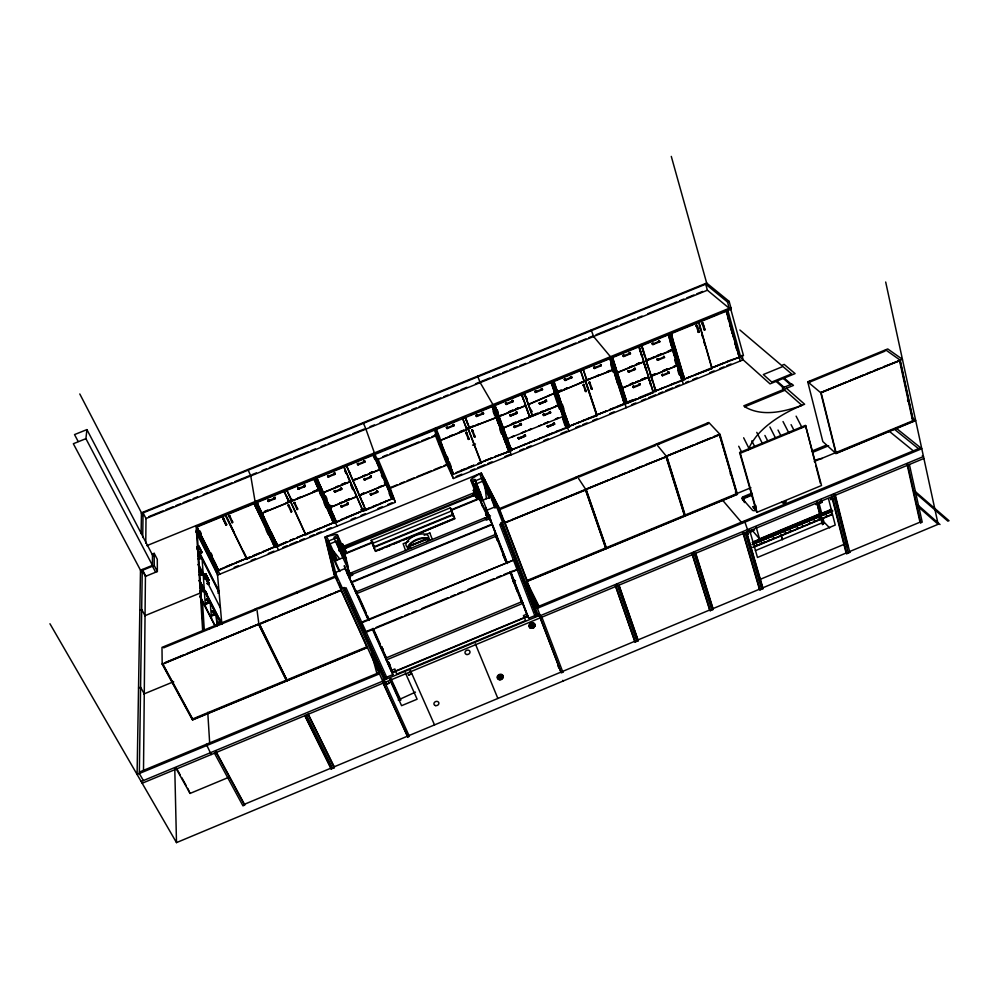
<?xml version="1.0" encoding="UTF-8"?>
<svg xmlns="http://www.w3.org/2000/svg" width="999" height="999" viewBox="0 0 999 999"><rect width="100%" height="100%" fill="white"/><g stroke="black" fill="none" stroke-linecap="round" stroke-linejoin="round"><path stroke-width="1.5" d="M274.113 497.664L274.375 498.876L274.113 497.664L275.025 497.29L275.287 498.626L268.281 501.486L267.744 500.262L268.669 499.887L269.143 501.011L268.669 499.887M275.287 498.626L275.025 497.29M143.494 771.265L145.442 575.511L142.258 569.505L139.336 773.526L143.394 780.569M145.754 543.281L146.004 518.531L143.069 512.874L142.72 537.474M339.26 550.899L338.811 549.812L480.344 492.22L480.594 492.894L339.26 550.899L338.836 549.812M141.109 533.541L141.458 512.787L706.668 283.054L729.158 301.386L731.28 309.166L196.491 527.185M498.613 679.395L497.552 677.359M502.247 675.162L503.034 677.047M534.752 626.148C531.143 631.718 538.861 621.728 531.456 623.488M671.303 334.877L671.977 334.79L671.216 334.802L671.927 334.665L672.502 338.611M152.685 565.759L85.914 438.661L86.913 429.607L74.525 434.59L78.159 441.471M442.245 445.804L440.846 442.058M218.419 591.071L218.806 590.559L218.706 591.233M217.757 569.28L218.356 568.993L217.757 569.28L215.971 565.584L217.907 569.08M215.984 565.746L216.621 565.996L216.109 565.571M349.563 572.927L350.162 574.313L349.675 573.289M206.993 594.83C208.079 595.654 204.982 589.51 205.157 591.121M348.751 571.59L349.75 574.413L349.213 573.438M348.301 569.83L348.863 571.216M348.226 571.003L347.889 569.917M348.626 572.277L347.977 569.992M199.65 531.593L199.026 531.855L199.638 531.568L199.026 531.855L197.352 528.021L215.859 564.335M197.203 528.209L197.864 528.359L197.19 528.071M345.979 552.322L343.743 548.239M344.505 553.221L344.53 552.459M568.993 425.387L567.744 421.64M341.221 545.079L341.246 544.343L341.92 545.804M205.157 564.385L205.282 563.723L204.807 564.198M221.254 622.527L219.355 618.818M559.577 397.914L558.279 394.143M530.844 624.138L531.855 623.875A5.12 4.296 -26.2 0 0 532.067 625.099M819.917 502.06L820.616 502.01L819.38 502.747M820.454 502.035L819.33 502.559M684.253 378.184L683.141 374.45M452.884 472.864L451.486 469.243M264.448 518.419L262.725 514.785M500.724 678.483L501.211 678.059A2.21 1.823 -23.6 0 0 499.95 674.862M532.642 626.798L533.029 626.848A2.36 1.973 -25.9 0 1 529.657 626.198M216.583 587.487L216.883 587.624M216.87 573.051L215.359 569.655M203.122 560.464L203.297 560.701M501.061 677.971L500.299 678.284M529.37 625.374L530.157 627.946M530.469 624.338L529.994 624.924A2.36 1.986 -25.3 0 0 530.432 627.347L531.056 627.647M498.688 675.786L498.226 676.36A2.335 1.936 -22.9 0 0 498.676 678.708L499.3 678.995M761.937 542.969L760.426 543.706M499.188 675.037L497.564 677.022L499.238 675.012M532.642 628.109L530.419 627.971M790.921 530.968L789.497 531.605M501.273 679.345L503.009 677.434L501.173 679.495M531.218 623.676L531.793 623.638M530.956 624.4L531.381 624.013A2.235 1.873 -25.9 0 1 533.241 627.235L532.767 627.584A2.235 1.873 -25.9 0 1 530.919 624.375A5.12 4.296 -25.7 0 1 531.543 625.299M499.013 675.486L500.012 675.074M499.113 675.736L499.587 675.474A2.21 1.823 -23.6 0 1 501.461 678.583M501.436 678.583L500.998 678.933A2.21 1.823 -23.6 0 1 499.125 675.836L499.625 675.561A2.21 1.823 -23.6 0 1 501.498 678.671M531.356 623.501L529.408 625.449L531.256 623.526A2.235 1.873 -25.9 0 1 533.029 626.81A2.36 1.973 -25.9 0 0 533.366 623.588M760.376 543.518L761.738 543.144M774.2 537.962L772.739 538.573M819.817 518.981L818.518 519.542M200.1 552.235C203.359 551.286 198.614 552.172 200.537 553.384L202.01 552.297L198.876 546.066L197.253 546.578L197.69 547.727L199.013 546.965L197.69 547.727M202.01 552.297L200.537 553.384M207.055 580.369C210.327 579.033 205.732 579.47 207.48 581.181L208.978 580.057L205.794 573.776L204.146 574.313L204.583 575.486L205.931 574.687L204.583 575.486M208.978 580.057L207.48 581.181M207.293 583.616L208.541 582.617L207.293 583.616L207.717 584.427L209.241 583.666L206.019 576.997L204.37 577.534L204.807 578.721L206.156 577.922L204.807 578.721M207.717 584.427L209.216 583.304M500.711 678.209L500.811 678.171A2.51 2.073 -23.6 0 0 501.773 677.509M207.917 602.534L206.269 603.284L207.592 602.135L207.38 599.15L206.019 599.65L207.692 599.762L207.38 599.15M206.231 602.759L206.581 603.896L208.229 603.146L207.63 598.526L206.019 599.65M213.911 614.273L212.275 615.022L213.599 613.861L213.361 610.851L212 611.338L213.674 611.45L213.361 610.851M212.238 614.485L212.587 615.621L214.223 614.872L213.599 610.227L212 611.338M531.118 623.476L530.694 623.863A2.235 1.873 -25.9 0 0 532.529 627.085L532.017 627.26M199.987 587.837L201.348 587.337L201.548 590.297L200.175 590.921L200.524 592.057L202.173 591.308L201.923 587.337L199.95 587.325M200.212 591.433L201.86 590.684M199.138 574.3L200.474 573.688L200.3 570.866L198.951 571.353M200.787 574.063L199.163 574.8L199.475 575.399L201.099 574.675L200.849 570.879L198.926 570.866M198.139 558.391L199.45 557.792L199.288 555.094L197.964 555.569M199.75 558.141L198.177 558.866L198.476 559.465L200.062 558.753L199.825 555.119L197.939 555.094M415.459 692.132L398.189 700.012M755.369 550.649L821.99 522.914L824.475 522.564L829.645 527.897M176.461 769.168L190.06 793.431L228.721 777.322M759.203 579.757L845.191 543.881M214.373 752.984L242.944 805.843L244.555 805.169L244.468 804.27L331.019 768.131L305.219 716.008M304.683 715.471L331.181 768.993L334.378 767.657L334.215 766.795L407.53 736.176L382.917 682.28M409.115 735.514L560.938 672.115L540.447 618.506M618.98 585.077L638.274 640.734L635.152 642.045L634.715 641.308L562.512 671.453L562.887 672.215L561.313 672.876L539.697 616.346M619.055 585.851L637.837 639.997L709.665 610.002L710.177 610.714L713.286 609.402L695.716 553.196M746.64 532.042L763.086 588.611L759.977 589.909L759.427 589.223L712.786 608.703L713.286 609.402M746.965 534.378L762.537 587.924L846.103 553.034L846.727 553.683L849.812 552.385L835.339 495.192M909.377 464.435L922.214 522.152L920.678 522.789L919.992 522.177L849.187 551.735L849.812 552.385M383.129 683.066L407.754 737.012L409.353 736.338L384.54 681.605M49.95 623.751L176.498 842.607L938.148 524.288L885.688 282.018M744.904 497.477L750.624 495.104M742.519 500.024A2.285 1.186 -14.8 0 1 743.893 498.551L752.472 494.992M385.739 658.116L522.115 601.573L522.952 603.321L386.276 660.002L385.739 658.116L391.833 672.339M753.059 506.768L755.981 510.052L739.622 452.535L805.481 425.362L821.528 485.514L757.08 512.262L753.059 506.768L755.906 505.581M753.471 508.204L756.318 507.017M783.066 502.335L784.59 502.385M139.361 772.077L379.108 672.577M536.813 607.105L920.641 447.802M391.296 670.441L394.855 668.968L396.703 674.088L525.599 620.554L523.439 615.584L526.972 614.123L527.809 615.884M527.622 616.171L392.332 672.352L386.875 660.164M372.777 628.608L392.557 672.614L527.622 616.52L510.402 571.703M383.504 678.508L392.857 674.612L391.958 671.453M527.772 616.233L528.708 618.194L539.06 613.898M385.414 678.783L387.063 678.096L346.029 587.737L344.33 588.436L385.414 678.783L344.106 587.549L342.395 588.261M536.775 615.908L535.152 616.583L499.75 524.45L501.436 523.751L536.775 615.908L501.036 522.939L502.722 522.24M382.567 680.669L540.059 615.247M141.159 781.493L382.767 681.131M540.234 615.721L923.476 456.518L922.327 455.594M142.183 783.241L923.888 458.466M750.049 531.93L754.357 530.132M816.096 504.483L821.84 502.097M750.187 532.205L753.059 531.018M816.233 504.757L821.977 502.372L821.203 499.4M746.653 534.677L748.588 533.866L748.313 532.942L748.263 533.753M832.716 498.913L830.793 499.712L830.544 498.763L830.993 499.363M751.648 529.682L759.54 538.873L820.004 513.723M752.334 542.207L831.218 509.403M752.472 542.494L831.593 509.765L752.809 543.106M752.622 542.669L831.543 509.852M752.722 543.006L831.618 510.189M753.421 543.493L831.006 511.226M753.558 543.781L831.156 511.513M752.309 544.48L832.816 510.988L752.272 544.567M756.218 545.254L757.392 544.767M772.677 538.386L774.013 537.849M789.447 531.431L790.671 531.131M803.109 525.949L801.785 526.485L803.059 525.761M818.468 519.355L819.63 518.868M756.268 545.442L757.442 544.954M768.743 540.247L769.904 539.76M784.715 533.404L786.513 532.854M814.372 521.266L813.686 521.141L815.534 520.779M832.092 513.886L830.606 514.46M753.034 547.177L832.005 514.323M753.171 547.464L832.155 514.61M399.438 697.339L399.125 697.727M143.656 694.08L173.639 681.718M750.724 448.251L748.401 449.475M787.736 432.979L790.421 432.13M739.622 452.535L740.296 453.246L806.23 426.036M361.825 622.102L514.835 559.565L360.539 623.301L360.389 622.689L364.847 632.754L518.531 569.205L514.56 559.003M366.109 631.543L373.289 628.583M376.161 627.397L401.998 616.708M404.87 615.521L409.178 613.748M412.038 612.562L416.346 610.776M422.09 608.403L447.927 597.714M450.799 596.528L455.107 594.755M457.967 593.568L462.275 591.783M468.019 589.41L493.856 578.733M496.728 577.534L501.036 575.761M503.896 574.575L508.204 572.789M511.076 571.603L518.531 569.205M811.663 451.186L826.023 445.242M812.836 452.285L828.658 445.741M512.862 581.693L515.509 580.594M815.559 460.214L817.232 459.528A9.515 4.77 -13.1 0 1 822.352 458.479M286.463 680.119L286.563 680.769L192.657 719.655L192.62 718.968L286.463 680.119L258.666 624L250.062 627.547M287.025 679.882L366.895 646.815L367.07 647.439L287.125 680.531L259.24 623.763L287.125 680.531M605.981 548.513L605.644 547.964L527.035 580.506L527.322 581.081L605.981 548.513L585.689 489.997L504.92 522.602L509.228 520.829M684.777 515.884L684.365 515.372L606.193 547.739L606.53 548.289L684.777 515.884L666.308 456.793L645.916 464.547M750.911 487.724L684.914 515.147L685.314 515.659L737.062 494.243L719.38 434.303L736.625 493.731M814.272 461.488L912.636 420.866L913.211 421.303L836.188 453.196L835.664 452.734M367.445 647.552L192.495 719.992L162.175 664.098L161.988 647.377L163.686 646.678L163.711 647.777L255.245 610.139L255.107 609.09L258.479 607.692L258.616 608.741L336.139 576.86L335.889 575.861M527.135 581.43L737.412 494.368L720.017 434.39L708.828 422.502L707.192 423.176L707.929 423.963L658.678 444.218L658.004 443.406L654.72 444.755L655.381 445.579L579.52 476.773L578.958 475.911L575.649 477.272L576.211 478.134L499.95 509.502L499.488 508.591M807.741 381.83L820.878 392.869L902.422 359.29L887.724 348.938L883.953 350.499L884.914 351.186L810.226 381.893L809.365 381.168L807.741 381.83L822.839 441.595L835.976 453.558L915.683 420.554L912.025 417.732M744.567 502.497L742.145 498.501A2.298 1.186 -14.9 0 1 743.356 496.69L751.947 493.131M208.903 603.209L210.24 602.659L211.501 618.431M209.003 603.396L210.339 602.847M372.215 543.556L371.216 540.322L450.362 507.829L451.71 510.914L372.215 543.556L374.65 549.113L374.338 548.114M344.068 553.783L372.839 541.97M450.549 510.064L479.333 498.251L490.871 521.903M344.143 554.32L371.616 543.044M452.185 509.952L479.62 498.688M479.258 499.525L479.295 498.026M373.201 543.768L374.063 547.215L373.601 545.866M373.351 545.841L374.126 545.891M452.622 513.286L452.684 514.797M452.472 514.335L452.847 514.098M373.688 546.928L453.071 514.323M450.362 507.829L454.895 518.756L375.487 551.386L373.851 547.477L453.309 514.835L451.486 510.714M452.959 515.409L453.958 516.533L453.047 515.609M375.324 550.836L454.67 518.231M378.946 550.062L383.216 548.314M386.064 547.14L390.334 545.392M393.181 544.218L400.299 541.296M403.146 540.122L407.417 538.361M410.264 537.2L417.382 534.278M420.229 533.104L452.784 519.168M408.741 541.446L403.146 543.743L405.532 550.511M424.188 535.239L429.782 532.942M349.35 576.947L344.268 565.659L345.017 568.543L334.103 573.039L326.473 541.895L337.612 537.25L345.204 554.183M503.796 521.628L497.727 505.769L486.913 510.214L485.614 507.567L499.138 542.494M383.604 682.941L334.166 574.625L335.889 573.913L328.284 543.056L326.623 543.731M488.249 489.123L484.378 479.045L482.754 479.72L496.99 507.679L498.688 506.98L540.946 617.569M786.463 388.286L804.645 404.245L801.935 405.357L782.304 387.999L791.907 384.053L793.468 385.402L743.793 405.831L744.767 406.768L784.864 390.272M408.591 546.266L427.26 538.586M408.616 546.478L428.783 538.174M407.979 546.965L427.447 539.01M351.598 572.664L485.364 517.644L486.151 519.255L352.06 574.413L351.598 572.664L352.697 575.112L349.001 576.635L349.463 578.384M347.477 574.675L350.224 573.551M487.762 516.97L490.497 515.846M351.523 581.967L492.02 524.138M351.748 582.454L492.207 524.625M165.459 662.387L184.103 654.707M186.963 653.521L201.311 647.614M204.171 646.44L208.479 644.667M211.351 643.493L217.083 641.121M221.378 639.36L247.19 628.721M260.677 623.176L269.28 619.63M272.153 618.456L276.448 616.683M279.32 615.496L315.185 600.724M318.057 599.55L322.365 597.777M325.237 596.59L332.405 593.643M335.277 592.457L341.009 590.097L367.07 647.439M512.1 519.642L540.834 507.817M543.706 506.63L548.014 504.857M550.886 503.683L558.066 500.724M560.938 499.537L583.916 490.072M587.35 488.661L608.778 479.845M611.625 478.671L615.921 476.898M618.768 475.724L625.911 472.777M628.771 471.603L633.054 469.842M635.913 468.668L641.633 466.308M667.906 455.494L693.643 444.892M696.503 443.718L710.801 437.837M713.661 436.65L717.944 434.89M835.976 453.558L820.703 392.582L846.465 381.968M849.325 380.794L863.648 374.9M866.508 373.713L870.803 371.953M873.663 370.766L879.395 368.406M883.678 366.645L899.999 360.564L913.211 421.303M162.175 664.098L341.333 590.322M720.017 434.39L504.82 523.014L502.022 517.519M192.657 719.655L162.6 664.223L258.666 624M259.328 624.387L341.009 590.097M606.343 548.638L585.913 489.248L666.308 456.793M685.127 516.021L666.47 456.081L719.817 434.765M820.703 392.582L899.999 360.564M355.906 591.957L496.041 534.215L496.84 535.851L356.381 593.731L349.001 576.635M138.536 688.036L140.572 687.2L144.256 693.83M291.683 511.138L291.121 512L291.321 510.339M297.677 508.691L297.115 509.552L297.302 507.892M469.205 439.26L468.269 439.023L469.205 439.26L466.433 432.242L465.784 432.517L468.556 439.523M475.124 436.838L474.188 436.6L475.124 436.838L472.365 429.832L471.703 430.094L474.475 437.1M585.277 391.233L586.326 391.421L584.989 390.409M591.133 388.836L592.195 389.023L590.859 388.012M511.338 423.913L515.509 422.215M533.616 414.822L537.774 413.124M540.546 411.988L543.319 410.851M511.625 424.013L515.896 422.265M518.743 421.103L521.59 419.942M528.721 417.033L531.568 415.871M534.415 414.71L537.262 413.549M545.804 410.052L548.651 408.891M555.769 405.981L558.616 404.82L560.077 409.041M525.586 405.519L499.075 416.346L494.867 404.957L521.503 394.106L529.707 417.033L503.309 427.822L499.138 416.533L525.649 405.706L525.274 405.045M529.545 416.383L532.342 415.959L524.088 392.832M558.891 405.107L532.554 415.871L528.121 403.871M503.009 427.322L503.384 428.009L558.965 405.294L558.553 404.632M154.196 553.346L157.293 559.29L157.367 571.515L145.429 576.398L142.245 570.392L154.221 565.509L154.196 553.346L152.472 554.045L152.46 566.221L155.619 572.227M520.079 423.826L520.491 424.975L520.079 423.826L520.966 423.464L521.428 424.725L514.585 427.51L513.873 426.361L514.76 425.999L515.397 427.06L514.76 425.999M549.462 412.5L550.149 411.538L550.636 412.787L543.806 415.572L543.069 414.435L543.956 414.073L544.605 415.122L543.956 414.073M514.085 426.96L521.216 424.125M543.269 415.035L550.424 412.187L550.149 411.538M472.577 445.154L475.449 443.981M332.63 505.719L329.82 506.855L336.563 522.177L362.862 510.764L346.154 517.607M345.229 500.561L349.438 498.838M363.499 493.094L359.478 495.367L386.064 484.503L379.545 468.943M630.232 384.041L632.979 382.929M641.221 379.558L645.342 377.872M652.272 375.037L655.007 373.913M663.236 370.554L667.344 368.881M674.2 366.071L677.372 365.397L651.311 376.049L646.178 360.302L648.925 359.178M329.907 507.042L332.704 505.894M339.71 503.034L342.507 501.885M345.317 500.736L349.513 499.025M385.864 483.953L386.138 484.677L359.553 495.554L363.574 493.269M378.946 486.988L381.743 485.851M630.294 384.228L633.041 383.117M635.789 381.993L638.536 380.869M641.283 379.745L645.404 378.059M652.322 375.224L655.069 374.113M663.286 370.741L667.407 369.068M674.25 366.258L677.434 365.584L681.955 380.769L655.631 390.909L662.824 387.962M330.057 507.604L356.693 496.715L363.037 511.338M621.99 387.412L622.452 388.062L648.563 377.397L653.246 392.52L627.285 403.146L653.246 392.52M650.898 375.599L651.373 376.248L677.434 365.584M347.053 503.309L347.352 504.507L347.053 503.309L347.952 502.947L348.276 504.258L341.371 507.092L340.784 505.869L341.683 505.506L342.207 506.605L341.683 505.506M376.486 491.271L376.823 492.457L376.486 491.271L377.385 490.909L377.734 492.207L370.841 495.029L370.242 493.831L371.141 493.456L371.678 494.555L371.141 493.456M639.06 384.578L639.747 383.616L640.309 384.827L633.541 387.6L632.729 386.488L633.616 386.126L634.315 387.15L633.616 386.126M667.744 372.165L668.244 373.276L667.744 372.165L668.618 371.815L669.193 373.014L662.437 375.774L661.613 374.675L662.487 374.313L663.211 375.324L662.487 374.313M341.046 506.456L348.201 503.521M377.634 491.483L370.492 494.405L370.841 495.029M632.916 387.088L640.122 384.228L639.747 383.616M661.8 375.274L669.018 372.415M511.463 436.95L514.298 435.789M521.391 432.892L525.649 431.156M528.483 429.995L531.318 428.833M544.08 423.613L548.339 421.878M555.419 418.981L558.254 417.819M511.538 437.137L514.373 435.976M521.466 433.079L525.711 431.331M528.546 430.182L531.381 429.021M538.473 426.123L541.308 424.962M544.143 423.801L548.401 422.065M555.481 419.155L558.329 417.994M507.28 438.873L562.862 416.558L550.936 382.105L546.74 383.816M397.177 484.79L390.072 487.699L395.342 502.272L217.357 575.174M400.012 483.628L404.27 481.88M407.117 480.719L414.21 477.822M417.058 476.66L431.256 470.854M434.09 469.692L441.196 466.783M444.031 465.621L448.052 463.973M518.019 437.737L518.918 437.375L519.542 438.436L524.625 436.351L524.2 435.214L525.087 434.852L525.549 436.101L518.743 438.886L518.019 437.737L518.743 438.886M553.458 423.913L554.145 422.964L554.632 424.213L547.827 426.985L547.302 426.436L547.976 425.487L548.626 426.536L553.696 424.463L553.483 423.863M518.244 438.324L519.542 438.436M519.33 437.837L525.299 435.439M547.302 426.436L548.626 426.536M548.414 425.936L554.345 423.551M518.518 438.299L525.337 435.514M547.09 425.849L547.614 426.398L554.42 423.613M272.577 542.457L274.313 546.016M737.861 352.06L738.898 355.819M203.234 574.1L201.923 574.637L203.222 573.988L220.442 608.016M360.739 509.84L363.611 508.666M201.873 575.174L203.184 574.637L198.052 564.51M508.391 450.149L507.017 446.516M628.571 401.573L632.754 399.85M223.426 567.744L217.22 571.041L196.491 529.695M226.249 566.595L233.291 563.711M236.101 562.549L243.144 559.677M245.966 558.516L250.187 556.793M252.997 555.644L260.04 552.759M262.862 551.598L274.126 546.99M278.209 545.317L286.85 541.783M289.735 540.596L294.043 538.836M296.928 537.649L304.121 534.702L297.14 537.674M311.326 531.768L307.005 533.528L333.554 522.764L305.844 534.752L290.484 501.073M314.198 530.581L319.955 528.221M324.275 526.461L332.917 522.927M341.296 519.492L359.927 511.863M362.799 510.689L369.967 507.754M372.839 506.58L377.135 504.82M380.007 503.646L387.175 500.711M460.964 470.504L465.222 468.756M468.069 467.594L473.763 465.259M478.034 463.511L482.305 461.763M485.139 460.601L490.834 458.266M495.104 456.518L511.476 450.561L494.592 404.857L493.369 405.357L510.264 451.061M516.183 447.889L511.126 449.962L511.476 450.561M521.853 445.579L526.098 443.831M528.933 442.669L536.026 439.772M538.861 438.611L543.106 436.875M545.941 435.714L553.021 432.804M555.856 431.655L560.114 429.907M565.784 427.584L569.393 426.848L553.533 380.831M569.792 425.949L569.393 426.848M571.203 425.374L579.67 421.903M582.492 420.741L606.493 410.926M609.315 409.765L623.426 403.983M622.452 389.66L626.623 402.684L627.16 402.035M628.87 401.76L636.088 398.801M638.973 397.627L657.742 389.935M660.639 388.761L664.972 386.988M670.741 384.615L675.074 382.842M680.856 380.482L684.552 379.707L670.691 333.067L669.48 333.566L683.353 380.194M687.712 377.672L692.02 375.911M694.904 374.725L723.663 362.949M726.548 361.775L730.856 360.002M221.403 568.681L218.656 570.454L246.603 558.366M224.201 567.532L245.205 558.941M246.89 558.891L274.75 546.84L246.89 558.891L225.399 514.81M285.989 542.245L277.722 546.266L305.507 534.253M290.172 540.534L294.355 538.811M343.369 518.756L336.563 522.177M365.709 509.602L382.392 502.772M385.164 501.635L392.12 498.788L365.884 510.177L352.822 479.845M456.043 472.627L473.951 465.284M478.084 463.598L481.118 462.999L453.534 474.288L439.997 440.059M492.057 457.879L481.043 462.387L508.853 451.635L496.278 417.694L468.119 428.571M494.805 456.755L508.853 451.635M514.198 448.813L511.376 449.962L566.783 427.922L562.512 416.071M517.02 447.652L521.266 445.916M524.088 444.767L531.143 441.87M533.966 440.721L541.021 437.824M543.843 436.675L557.966 430.894M560.789 429.732L565.022 428.009M570.691 425.686L574.999 423.913M577.884 422.739L585.077 419.792M587.961 418.618L596.965 415.559L569.243 426.273M598.226 414.41L606.855 410.876M609.727 409.702L614.035 407.942M616.907 406.768L624.088 403.821M665.696 386.788L680.082 380.894M685.739 378.584L690.022 376.835M692.881 375.661L711.912 368.506L684.303 379.17M714.497 366.808L728.746 360.976M731.605 359.802L739.21 357.33L711.638 367.982M253.996 502.934L275.062 547.352L277.522 546.353L277.397 545.654M336.888 520.866L336.351 522.265L333.903 523.264L313.886 478.521L315.135 478.009L335.127 522.764M343.743 466.346L363.249 511.251L365.684 510.252L346.228 465.334M741.92 355.344L743.156 359.827L453.396 478.496L451.123 472.727L452.122 474.862L453.334 474.375L435.139 428.384M596.79 414.997L624.487 404.295L613.411 369.892L585.377 380.731L589.522 379.033M625.886 403.721L611.001 357.405L612.225 356.905L627.085 403.234L624.687 404.22L609.79 357.892M652.959 391.895L655.844 391.458L641.333 344.655M738.848 356.743L739.41 357.242L743.468 355.582L730.631 308.641M234.166 567.432L238.424 565.684M251.211 560.451L255.469 558.703M268.256 553.471L273.951 551.136M282.867 547.489L287.113 545.741M289.947 544.592L297.028 541.683M299.862 540.534L304.108 538.786M309.765 536.475L314.011 534.727M316.845 533.578L321.091 531.83M326.748 529.52L330.994 527.772M351.173 519.517L355.394 517.782M361.039 515.472L365.272 513.736M377.959 508.541L382.18 506.818M387.824 504.507L392.058 502.772M456.106 476.535L461.85 474.188M470.467 470.654L474.775 468.893M477.647 467.719L484.827 464.785M487.699 463.598L492.007 461.838M504.92 456.543L509.228 454.782M519.58 450.549L523.876 448.788M526.735 447.614L531.031 445.854M543.893 440.584L548.189 438.836M561.051 433.554L566.783 431.218M575.661 427.572L579.944 425.824M582.792 424.662L587.062 422.914M592.757 420.579L597.04 418.831M609.852 413.574L614.123 411.825M631.53 404.695L635.789 402.959M641.47 400.624L645.729 398.888M648.563 397.727L655.656 394.817M658.491 393.656L662.749 391.908M665.596 390.746L672.689 387.849M675.524 386.675L679.782 384.94M685.776 382.48L688.611 381.318M692.844 379.583L697.09 377.847M709.814 372.639L714.048 370.904M719.705 368.594L723.95 366.858M726.773 365.696L731.018 363.961M139.835 610.202L141.683 609.44L145.042 615.659M334.166 574.625L325 537.062L481.293 473.026L498.688 506.98M202.847 589.934L204.183 589.385L199.6 580.394M202.947 590.122L204.283 589.572L202.123 558.953M337.425 560.239L326.636 536.401L335.439 534.59A3.272 1.486 -24.4 0 1 337.674 535.177L333.978 537.275L334.328 538.598L350.187 573.863M489.148 498.326L479.67 473.688L472.115 478.583A3.234 1.486 -21.2 0 0 470.854 480.581L474.9 479.508L475.499 480.731L507.529 563.486M202.947 591.558L204.296 591.008L205.444 606.605M203.047 591.745L204.395 591.196M144.618 615.834L200.312 593.006L201.111 594.567M479.021 499.525L472.24 482.067L483.316 477.597L497.727 505.769M217.695 591.558L218.956 591.046M217.819 593.094L219.093 592.582L197.053 548.813M343.107 546.453L475.187 492.257M707.267 283.554L141.446 513.536L142.62 515.796M148.701 516.683L163.062 510.851M165.934 509.677L173.114 506.755M175.974 505.594L180.282 503.846M183.154 502.672L190.334 499.75M193.207 498.588L197.515 496.84M203.259 494.505L207.567 492.744M210.439 491.583L231.968 482.817M234.84 481.655L249.201 475.811M252.073 474.65L256.381 472.889M262.138 470.554L266.458 468.806M269.33 467.632L290.896 458.853M293.781 457.692L308.154 451.835M311.026 450.674L315.347 448.913M321.104 446.578L325.412 444.817M328.284 443.656L349.862 434.877M352.734 433.716L364.235 429.033M370.017 426.685L374.35 424.925M380.132 422.577L398.913 414.935M401.798 413.761L409.028 410.814M411.913 409.64L416.258 407.879M419.143 406.705L440.821 397.889M443.706 396.715L448.039 394.955M450.936 393.781L458.154 390.834M461.051 389.66L466.833 387.312M475.499 383.791L479.832 382.018L493.756 406.006M481.268 381.443L489.872 377.947M492.744 376.773L499.912 373.863M502.784 372.689L507.08 370.941M509.952 369.78L517.12 366.858M519.992 365.696L525.724 363.361M530.019 361.613L558.703 349.95M561.575 348.788L575.911 342.957M578.783 341.783L585.951 338.873M588.823 337.699L593.119 335.951L611.525 357.992M596.003 334.777L617.607 325.999M620.491 324.825L634.889 318.968M637.774 317.794L642.095 316.034M647.851 313.698L676.66 301.985M679.545 300.811L683.865 299.051M686.75 297.877L693.943 294.955M696.827 293.781L702.597 291.433M145.829 518.606L707.517 290.172M727.534 302.035L729.245 308.279L707.392 290.222L705.706 284.178L727.534 302.035L729.158 301.386M146.865 545.666L730.856 307.617M374.775 453.696L381.855 450.811M384.677 449.662L398.826 443.893M401.66 442.744L408.728 439.86M411.563 438.698L432.779 430.057M435.427 428.971L434.19 429.483L452.122 474.862M218.656 570.454L196.666 526.523L225.187 514.897L246.678 558.978M228.247 513.648L242.482 507.842M245.329 506.68L252.447 503.783M258.217 501.436L283.841 490.984L288.961 502.085L262.025 513.086L256.793 502.01M343.456 466.083L350.112 481.568L323.314 492.507L316.671 477.609L342.195 467.195M373.226 453.946L379.732 469.48L352.997 480.394L346.516 465.434L371.99 455.044M437.112 428.509L439.922 427.36M444.143 425.636L458.216 419.905M470.929 414.722L491.995 406.131L496.216 417.507L469.38 427.847M534.153 388.948L524.363 392.932L528.434 404.358L554.557 393.082M536.95 387.812L543.943 384.952M585.963 367.832L609.64 358.166L613.361 369.705L586.638 379.995L589.41 378.871M643.144 344.518L668.119 334.34L672.739 349.862L646.116 360.115M672.339 332.617L698.576 321.915L711.912 368.506M718.081 313.961L698.788 321.84L712.1 368.419M720.841 312.837L724.987 311.151M254.645 504.67L256.418 508.304M726.885 312.138L727.946 316.009M226.049 525.212L222.914 518.231L223.976 518.756L223.414 519.717L226.049 525.212L226.311 523.526M228.971 515.759L230.02 516.296L229.47 517.257L228.971 515.759L232.093 522.739L232.342 521.066M698.801 331.268L697.414 326.436L696.278 326.173L696.678 325.062L699.138 332.18L697.727 331.218M704.657 328.883L703.284 324.038L702.135 323.788L702.547 322.665L704.994 329.795L703.571 328.833M304.021 485.477L304.308 486.663L304.021 485.477L304.932 485.102L305.219 486.426L298.226 489.273L297.677 488.061L298.589 487.687L299.088 488.798L298.589 487.687M333.866 473.301L334.178 474.488L333.866 473.301L334.777 472.927L335.102 474.238L328.109 477.085L327.535 475.886L328.446 475.512L328.971 476.61L328.446 475.512M363.661 461.151L363.986 462.337L363.661 461.151L364.573 460.789L364.91 462.087L357.942 464.922L357.342 463.736L358.241 463.361L358.791 464.448L358.241 463.361M452.672 424.862L453.059 426.011L452.672 424.862L453.583 424.488L453.996 425.761L447.053 428.583L446.391 427.422L447.652 427.522M482.23 412.812L482.629 413.948L482.23 412.812L483.129 412.437L483.566 413.698L476.648 416.521L475.961 415.372L476.86 414.997L477.472 416.059L476.86 414.997M511.725 400.786L512.137 401.923L511.725 400.786L512.624 400.412L513.086 401.66L506.181 404.47L505.457 403.334L506.368 402.972L506.993 404.021L506.368 402.972M541.371 389.385L542.057 388.411L542.532 389.647L535.651 392.457L534.915 391.333L535.814 390.959L536.463 391.995L535.814 390.959M564.51 379.957L571.728 377.048L571.94 377.659L565.059 380.469L564.298 379.345L565.197 378.983L565.859 380.007L565.197 378.983M570.529 376.798L570.991 377.922L570.529 376.798L571.428 376.436L571.94 377.659M600.049 365.459L600.749 364.485L601.273 365.696L594.417 368.494L593.631 367.382L594.53 367.02L595.204 368.044L594.53 367.02M629.108 352.922L629.607 354.021L629.108 352.922L630.007 352.547L630.556 353.758L623.713 356.543L622.901 355.444L623.801 355.082L624.5 356.094L623.801 355.082M658.503 341.621L659.203 340.647L659.777 341.833L652.946 344.618L652.122 343.531L653.009 343.169L653.733 344.18L653.009 343.169M223.039 519.055L223.976 518.756M229.108 516.595L230.02 516.296M267.744 500.262L268.007 500.899L275.299 497.877M297.952 488.686L305.195 485.689M335.04 473.526L327.797 476.473L328.109 477.085M357.592 464.323L364.822 461.376M446.628 428.022L453.808 425.087M476.186 415.971L483.354 413.049M505.681 403.933L512.862 401.049M535.127 391.933L542.32 389.036M593.831 367.994L601.073 365.085M623.101 356.056L630.369 353.134L630.007 352.547M652.31 344.156L659.602 341.221M696.278 326.173L697.277 325.686M702.135 323.788L703.146 323.301M382.842 456.668L387.175 454.895M390.06 453.721L397.277 450.774M400.174 449.6L418.943 441.945M421.828 440.759L429.058 437.812M431.943 436.638L436.276 434.877L436.551 435.464L377.285 459.652L377.06 459.028M226.036 524.6L226.698 524.338M232.093 522.739L232.73 521.865M697.964 332.055L699.138 332.18M703.82 329.67L704.994 329.795M287.962 501.148L292.22 499.413M467.632 427.834L470.517 426.66M288.037 501.535L292.295 499.787M466.371 428.758L473.576 425.824M560.751 390.247L557.892 391.408L558.279 392.545M264.76 511.351L267.595 510.189M312.949 491.683L317.195 489.947M459.515 431.868L463.723 430.157M476.361 425L479.158 423.863M508.541 411.863L512.724 410.164M515.509 409.028L518.306 407.879M561.575 390.222L557.405 391.933L569.592 426.773M564.348 389.098L567.132 387.962M596.341 376.036L599.113 374.912M607.417 371.516L610.189 370.379M264.847 511.525L267.67 510.377M286.039 502.884L290.272 501.148L305.644 534.84M297.54 498.189L300.349 497.04M313.049 491.858L317.282 490.134M449.762 436.063L452.559 434.927M459.54 432.08L463.723 430.369M476.486 425.162L479.27 424.026M498.851 416.034L501.635 414.897M508.603 412.05L512.787 410.352M515.584 409.215L518.369 408.067M547.664 396.116L550.449 394.98M557.467 392.12L561.625 390.422M564.398 389.285L567.17 388.161M579.632 383.067L582.405 381.943M596.44 376.211L599.2 375.087M607.492 371.703L610.264 370.567M283.966 490.721L289.173 502.01L291.521 500.324M291.858 500.911L318.743 489.935L313.761 478.783L286.75 489.797L291.745 500.337M465.034 416.908L469.443 428.434L466.983 429.433L462.574 417.907M582.904 368.856L586.8 380.544L584.365 381.543L580.456 369.855M290.397 501.723L262.113 513.261L277.722 546.266M290.597 501.635L318.831 490.122L333.703 523.351M440.234 440.571L468.181 429.17L481.118 462.999M528.508 404.545L554.632 393.281L558.066 403.209M557.817 392.582L585.177 380.806L596.59 415.084M319.568 491.583L320.741 495.554L321.328 495.154M497.04 419.118L497.889 423.226L498.426 422.852M614.11 371.328L615.209 375.199M288.087 505.044L289.123 505.581L288.624 506.518L288.087 505.044L291.121 512M294.093 502.597L295.117 503.134L294.293 503.409L294.093 502.597L294.618 504.07L295.279 503.796L294.755 502.322M583.716 384.378L584.39 385.776L583.341 385.477L583.716 384.378L586.326 391.421M589.597 381.98L590.272 383.379L589.223 383.067L589.597 381.98L592.195 389.023M509.69 414.897L510.576 414.535L511.213 415.584L516.333 413.499L515.921 412.35L516.808 411.988L517.27 413.236L510.402 416.046L509.69 414.897L510.402 416.046M545.429 400.999L546.116 400.025L546.603 401.261L539.747 404.071L539.21 403.534L539.897 402.572L540.546 403.608L545.666 401.523L545.454 400.924M288.286 505.856L289.123 505.581M466.433 432.242L467.057 433.678L466.396 433.941L466.795 432.979M472.739 430.557L472.327 431.518L472.989 431.256L472.365 429.832M509.902 415.497L511.213 415.584M510.988 414.985L517.032 412.587M539.21 403.534L540.546 403.608M540.334 403.009L546.328 400.624L546.116 400.025M583.341 385.477L584.19 385.065M589.223 383.067L590.084 382.654M341.483 484.465L345.716 482.742M369.692 472.952L372.515 471.803M510.177 415.447L517.057 412.637M538.998 402.934L539.535 403.459L546.391 400.661L546.603 401.261M636.388 364.086L639.148 362.962M657.142 355.619L661.276 353.921M668.169 351.111L670.928 349.987M335.939 486.95L338.748 485.801M341.571 484.652L345.791 482.929M352.897 480.032L355.719 478.883M362.749 476.011L365.559 474.862M369.78 473.139L372.59 471.99M629.532 367.095L632.305 365.971M636.45 364.273L639.21 363.149M651.685 358.054L654.445 356.93M657.205 355.806L661.338 354.121M668.231 351.298L670.991 350.174M617.432 372.44L643.706 361.713L638.91 346.241L612.487 357.018L617.045 371.978M350.187 481.755L356.606 496.54L329.97 507.43L323.401 492.694L350.187 481.755L349.937 481.019M353.072 480.581L379.807 469.667M617.494 372.627L643.768 361.9L648.501 377.197L622.389 387.874L617.107 372.177M646.59 360.751L672.802 350.05L677.372 365.397M340.497 488.386L340.809 489.585L340.497 488.386L341.396 488.024L341.72 489.335L334.777 492.17L334.203 490.959L335.102 490.596L335.627 491.695L335.102 490.596M370.192 476.898L370.442 477.485L370.105 476.298L371.016 475.924L371.353 477.235L364.423 480.069L363.823 478.858L364.735 478.496L365.272 479.595L364.735 478.496M634.215 369.143L634.902 368.169L635.464 369.38L628.646 372.152L627.847 371.054L628.733 370.691L629.432 371.715L628.733 370.691M663.236 357.28L663.935 356.318L664.51 357.517L657.717 360.289L656.892 359.19L657.779 358.828L658.491 359.84L657.779 358.828M152.46 565.347L140.497 570.229L137.088 774.45L379.445 673.85L377.909 668.156M334.203 490.959L334.515 491.583L341.658 488.611M371.266 476.511L364.073 479.445L364.423 480.069M628.034 371.665L635.264 368.768L634.902 368.169M657.08 359.802L664.335 356.905M468.618 437.937L467.957 438.199L468.931 438.748M474.525 435.514L473.876 435.789L474.837 436.338M85.914 438.661L73.339 443.731L141.683 572.439M801.935 405.357C784.128 411.813 762.1 417.12 744.767 406.768M198.239 555.694L199.825 555.119M198.277 556.168L199.588 555.694L199.288 555.094M199.226 571.465L200.849 570.879M199.263 571.965L200.599 571.478L200.3 570.866M200.3 588.461L201.673 587.961L201.348 587.337M206.331 600.262L207.942 599.138M212.312 611.95L213.911 610.826M217.882 622.402L219.817 622.414L217.882 622.402L218.232 623.538L219.58 623.039L219.28 622.439M196.391 532.017L197.964 535.464M624.075 402.809L623.026 399.101M333.117 521.915L331.543 518.331M219.443 618.806L221.416 622.477M825.936 516.058L826.747 515.909M810.226 522.989L809.377 522.952M797.165 528.221L797.789 528.159M784.665 533.216L785.351 533.341M764.585 541.982L763.835 541.995M204.171 574.662L205.794 573.776M204.395 577.897L206.019 576.997M197.278 546.915L198.876 546.066M205.232 591.121L207.33 594.867M796.99 527.996L797.639 528.209M397.103 693.531L398.613 697.477M499.65 674.962L501.91 675.087M498.676 679.332L501.123 679.507L498.713 679.42M382.779 648.963L383.092 650.012M885.564 349.825L900.224 360.189L913.536 421.441M884.502 351.198L883.678 350.612L846.84 365.759L847.627 366.358M652.122 343.531L652.946 344.618M656.892 359.19L657.717 360.289M847.352 366.471L846.565 365.871L809.627 381.056L810.376 381.68M661.613 374.675L662.437 375.774M622.901 355.444L623.713 356.543M895.953 427.997L921.777 448.713L537.4 608.279L532.804 599M893.893 428.846L918.518 448.676M627.847 371.054L628.646 372.152M888.573 430.719L913.186 450.749M632.729 386.488L633.541 387.6M725.873 310.19L740.296 361.001M739.859 329.982L781.643 365.447L784.19 364.41L795.092 373.601L770.042 383.878L741.42 358.279M593.631 367.382L594.417 368.494M784.153 378.084L791.333 384.29M914.672 491.021L949.05 520.754M783.291 378.446L790.459 384.652M914.784 492.445L947.964 521.216M776.96 381.044L784.053 387.287M917.819 504.994L940.022 524.537M776.098 381.393L783.179 387.649M918.73 507.167L938.148 524.288M740.109 356.318L740.596 356.755L727.722 309.827M803.571 426.71L801.073 427.734M564.298 379.345L565.059 380.469M349.588 574.55L348.751 572.552M349.95 574.3L349.225 572.777M348.763 571.753L348.127 570.491L348.351 571.366M348.326 569.742L348.713 570.404M534.915 391.333L535.651 392.457M820.479 500.749L821.977 502.372M344.593 553.021L342.382 548.801M543.069 414.435L543.806 415.572M342.969 549.113L342.719 548.488M345.804 552.31L345.691 551.236M501.061 677.722L501.098 677.759A5.057 4.183 -23.8 0 1 500.112 675.386M703.284 324.038L702.547 322.665M701.897 322.939L704.345 330.057M341.321 544.692L341.421 545.754M342.932 544.567L342.332 543.893L343.469 547.077M345.929 547.489L346.303 548.176L346.104 547.502M697.414 326.436L696.678 325.062M696.041 325.324L698.488 332.442M342.532 543.98L344.73 548.201M346.004 547.315L345.592 546.465L346.091 547.502M707.554 423.963L706.917 423.289L658.279 443.294L658.853 443.993M643.294 361.263L643.768 361.9M505.457 403.334L506.181 404.47M530.856 624.225L530.906 624.275A2.235 1.873 -25.9 0 0 532.729 627.509M532.854 626.423L532.817 626.385A5.12 4.296 -26.2 0 1 532.167 625.337M473.676 490.934L473.289 490.172L473.938 491.645M648.563 377.397L650.699 385.177M475.462 491.983L474.65 489.622L476.935 494.955M655.844 391.458L654.008 386.563M513.873 426.361L514.585 427.51M478.221 498.039L478.109 497.465M742.145 498.501L752.509 510.227A2.335 1.224 -14.5 0 0 755.494 510.352M735.364 492.045L737.412 494.368M591.183 329.995L593.606 336.501M476.011 496.753L477.135 498.763L476.498 497.302M473.838 496.153L473.501 495.404M744.517 520.904L748.164 531.468M722.102 499.637L741.733 522.664M475.961 415.372L476.648 416.521M486.263 513.961L486.513 514.597M485.701 513.573L486.8 516.171M487.837 517.669L486.938 515.459M487.012 516.321L487.075 516.758M487.362 517.782L487.15 516.683M656.355 444.08L666.508 456.431M655.019 445.566L654.445 444.867L617.02 460.264L617.557 460.976M762.537 587.924L763.086 588.611M333.054 550.586L339.747 558.903M447.527 427.647L447.29 427.048M446.391 427.422L447.053 428.583M617.282 461.088L616.745 460.377L579.233 475.799L579.72 476.535M588.948 382.242L591.545 389.285M583.066 384.64L585.676 391.683M565.047 425.786L562.799 418.968M659.777 341.833L659.203 340.647M664.51 357.517L663.935 356.318M524.075 394.056L527.36 399.026M669.193 373.014L668.618 371.815M523.988 394.855L526.448 398.589M577.297 476.598L585.889 489.622M575.861 478.121L575.374 477.385L537.749 492.857L538.199 493.618M529.795 407.954L532.267 411.738M347.028 572.627L347.252 573.189M347.215 573.189L347.09 572.764M634.015 368.531L634.515 369.642L634.315 369.031M348.876 572.415L348.564 572.127M637.837 639.997L638.274 640.734M638.873 383.978L639.36 385.09L639.173 384.49M477.647 376.148L480.194 382.629M344.443 552.872L343.843 551.76M345.991 552.385L345.217 551.198M341.134 544.617L342.32 546.69M507.217 438.686L503.384 428.009M537.924 493.731L537.474 492.969L499.762 508.479L500.162 509.253M511.738 449.288L511.388 448.176M370.242 493.831L370.592 494.455M176.436 768.156L180.207 774.899M181.718 777.584L186.239 785.664M187.75 788.361L190.06 793.431M601.273 365.696L600.749 364.485M211.239 754.557L206.343 744.28M172.74 681.318L173.501 682.717M192.62 718.968L162.587 663.561L162.6 664.223M215.959 751.448L244.468 804.27M216.021 752.309L244.555 805.169M477.634 493.506L477.322 492.657L477.984 494.28M476.198 492.619L474.875 489.897M86.913 429.607L153.197 556.306M154.221 565.509L157.367 571.515M478.022 497.664L478.221 498.314L476.648 494.055M487.562 516.408L486.513 514.273M486.376 515.322L487.387 517.519M79.795 393.968L142.632 515.047M796.116 416.158L801.81 427.172M473.251 494.692L473.201 494.617M791.083 424.65L793.918 430.169M783.016 421.553L788.673 432.592M199.987 595.978L215.559 626.448M199.987 596.703L214.91 625.799M348.589 571.977L348.201 571.078M201.548 590.297L202.173 591.308M207.592 602.135L208.229 603.146M213.599 613.861L214.223 614.872M778.009 430.045L780.831 435.576M769.904 426.96L775.524 438.024M471.703 430.094L472.077 430.831M334.453 491.545L334.777 492.17M347.964 570.279L348.414 570.991M200.474 573.688L201.099 574.675M204.283 589.572L221.828 623.975L216.995 568.556M199.588 580.481L221.84 624.1M199.638 581.168L221.204 623.451M198.988 580.494L221.341 624.4M205.819 574.138L209.003 580.419M205.931 574.687L208.329 579.732M206.044 577.36L209.241 583.666M204.146 574.313L204.558 575.137M206.156 577.922L208.566 582.966M198.526 564.198L203.084 573.189M204.37 577.534L204.783 578.359M207.268 583.254L207.692 584.078M764.922 435.452L767.731 440.984M756.78 432.367L762.374 443.456M343.181 549.637L343.007 548.963M196.965 547.539L218.968 591.146M197.003 548.176L219.031 591.808M199.45 557.792L200.062 558.753M501.036 522.939L501.436 523.751M342.757 544.505L343.281 545.254M345.729 551.947L344.355 549.288M341.658 544.954L342.02 545.654M198.888 546.391L202.035 552.634M199.026 547.302L201.373 551.947M751.835 440.846L754.607 446.391M743.656 437.787L749.2 448.888M199.912 530.906L201.298 533.653M210.939 552.947L212.312 555.694M218.456 570.541L196.104 525.586L202.622 630.107M217.57 569.68L219.817 574.175M195.966 530.956L217.457 573.801M196.004 531.555L217.52 574.525M465.784 432.517L466.146 433.254M526.873 581.893L538.998 606.206M738.723 446.253L741.483 451.81M528.971 587.799L538.449 606.843M532.642 599.025L534.665 603.109L530.781 592.969M306.318 714.784L332.779 768.318M286.963 680.881L258.916 624.263L256.793 608.391M258.753 624.625L286.563 680.769M308.491 714.66L334.215 766.795M307.954 714.11L334.378 767.657M472.24 482.067L472.589 482.804M490.796 520.229L490.01 518.631L486.338 520.129L485.364 517.644M484.028 509.278L485.389 512.062M226.723 524.937L223.589 517.957M222.914 518.231L223.414 519.717M557.654 665.346L558.965 668.056M232.755 522.465L229.633 515.484M231.681 521.341L232.068 522.14M226.011 515.596L234.066 532.117M243.456 551.398L246.803 558.279M562.837 680.356L563.161 681.006M502.947 555.132L503.434 556.168M440.422 439.348L440.859 440.459M261.638 512.35L264.36 518.493M270.829 531.78L274.775 540.097M277.522 546.353L256.493 501.91L255.245 502.422L276.286 546.853M276.411 545.591L278.559 550.112M255.357 503.196L250.637 475.237M257.18 509.203L259.153 513.361M264.41 524.463L269.018 534.165M253.871 503.209L274.862 547.44M266.221 530.344L268.194 534.502M256.693 501.436L258.004 504.208M262.013 512.687L263.311 515.434M271.116 531.93L275.012 540.172M250.737 475.936L247.939 469.505M487.362 516.645L487.887 517.27M473.838 490.534L474.837 493.169M441.258 447.927L438.636 442.32L439.061 443.394M453.034 473.738L453.334 474.375M444.742 457.792L447.19 463.049M348.289 570.579L348.589 571.341M349.051 573.076L349.338 573.838M446.878 464.46L453.396 478.496M343.431 550.874L344.78 553.109L344.33 551.798M343.107 545.217L344.131 547.152M291.783 511.725L288.748 504.77M296.641 508.166L297.015 508.966M294.293 503.409L297.115 509.552M286.463 489.697L291.658 500.986M286.438 495.704L289.173 502.01M294.955 503.134L297.764 509.278M385.065 681.318L386.351 684.14L388.786 683.129L388.748 682.342L389.16 683.241L386.176 684.477L385.027 681.955M335.889 573.913L384.215 679.994M334.74 574.45L337.312 580.107M338.611 582.929L341.183 588.573M371.453 654.944L379.183 671.902M390.472 679.308L400.025 700.386M390.322 679.707L399.175 699.25M325 537.062L326.91 541.271M328.172 544.08L335.801 560.914M389.622 679.308L401.573 705.681L417.12 699.213L405.332 672.777M328.396 546.116L339.897 571.49M329.183 549.375L331.755 555.019M333.029 557.842L338.798 570.554M351.261 581.181L353.808 586.813M354.845 589.21L368.818 620.204M372.639 628.671L385.976 658.266M345.017 568.543L367.982 619.455M372.452 629.358L392.857 674.612M305.219 486.426L304.932 485.102M390.896 678.483L400.836 700.224M391.496 681.206L399.125 698.064M297.677 488.061L298.226 489.273M344.343 554.932L346.141 558.678L343.981 553.571L350.349 577.522M346.241 559.964L336.95 537.599L346.441 558.766M335.889 541.495L342.857 556.992M388.823 662.275L390.359 665.684M356.044 590.384L357.317 593.206M358.591 596.016L366.208 612.936M367.482 615.746L369.38 619.979M373.189 628.433L380.182 643.943M381.443 646.753L386.526 658.029M388.436 662.262L390.971 667.894M369.043 620.454L351.885 582.392M316.221 483.466L318.107 487.662M324.35 501.635L326.848 507.217M328.733 511.413L330.607 515.596M324.151 503.359L326.036 507.554M337.812 535.701L342.232 545.566M345.429 554.994L337.612 537.25M486.625 514.135L486.101 513.074L486.188 513.848M325.774 496.091L327.01 498.888M329.508 504.483L331.381 508.678M316.833 478.259L318.706 482.455M319.955 485.252L322.452 490.834M324.95 496.428L326.823 500.624M328.683 504.82L330.557 509.003M333.054 514.597L334.303 517.395M336.351 522.265L316.208 476.86M335.152 521.878L337.063 526.148M486.288 513.736L487.225 515.996M486.001 513.861L486.476 515.022M487.212 516.296L487.512 517.057M486.925 516.408L487.225 517.17L486.313 514.997M477.36 496.191L477.722 497.04M477.634 497.19L476.935 495.204M474.138 491.183L476.673 497.34M410.552 670.791L434.528 724.899M410.489 671.378L411.613 673.913L408.628 675.149L408.229 674.25L408.803 674.812L411.238 673.801L409.99 670.966M340.784 505.869L341.371 507.092M452.634 514.497L452.185 513.461L453.459 516.558M335.102 474.238L334.777 472.927M341.72 489.335L341.396 488.024M348.276 504.258L347.952 502.947M348.688 572.415L349.126 573.376M371.216 540.322L372.677 543.681M343.531 546.128L344.455 548.314M344.955 550.324L342.882 545.029M342.982 549.85L343.581 550.886M348.788 570.928L349.55 573.189M349.151 572.552L349.413 573.251M349.288 471.69L350.474 474.413M355.806 486.75L357.555 490.771M359.378 494.992L360.527 497.652M362.262 501.635L363.986 505.619M345.142 470.616L346.378 473.439M348.214 477.684L349.45 480.519M351.523 485.289L353.346 489.485M504.033 557.529L504.37 558.304M541.158 388.786L541.595 389.91L541.383 389.298M486.488 514.198L487.1 515.259M486.988 515.596L486.85 514.835L487.175 515.609M487.037 515.896L487.737 517.332M550.362 412.137L550.636 412.787M545.229 400.387L545.666 401.523M549.25 411.913L549.7 413.037L549.487 412.437M477.072 495.192L478.496 498.201L477.859 496.753M475.586 495.754L476.86 498.876L476.76 498.014M357.342 463.736L357.942 464.922M553.259 423.326L553.696 424.463M364.91 462.087L364.573 460.789M371.353 477.235L371.016 475.924M377.734 492.207L377.385 490.909M373.539 454.208L392.52 499.263L393.743 498.763L392.932 496.54M386.138 484.677L392.32 499.35M373.089 455.332L374.862 459.552M381.393 475.024L382.58 477.847M384.353 482.067L385.539 484.877M389.098 493.319L390.884 497.539M365.909 429.108L363.236 422.639M377.722 458.391L390.259 488.224L447.115 464.972L434.965 434.353M395.342 502.272L374.4 452.909L365.671 428.446M486.438 514.86L487.075 516.058M475.299 494.255L473.514 490.459M475.137 494.68L476.91 498.489M474.987 494.742L475.462 495.854M473.476 495.142L473.838 496.041M505.069 559.964L505.432 560.826M343.119 549.825L341.208 544.48M341.845 549.238C340.696 546.803 342.882 551.685 341.708 549.225M475.362 643.868L497.864 698.451M500.749 678.321L500.799 678.433A2.21 1.823 -23.6 0 1 498.901 675.299M486.738 514.822L487.2 515.909M477.672 493.431L477.984 494.243M486.413 515.646L485.551 513.399M476.486 494.118L476.361 493.456M475.886 493.056L476.348 494.18M475.162 494.305L476.048 496.515M486.376 514.335L486.675 515.009M486.088 514.448L486.388 515.134M486.838 515.896L487 516.645M476.985 494.88L477.41 495.954M475.736 495.354L476.673 498.189M474.388 492.432L474.8 493.494M474.687 493.581L473.751 491.608M436.526 429.47L439.885 437.974M447.14 456.406L448.264 459.24M449.375 462.075L451.048 466.321M435.464 428.571L440.159 440.384L466.783 429.52L462.437 418.181M429.732 532.817L432.367 539.472M343.893 548.189L342.907 546.041M341.933 547.664L342.532 548.751M268.019 500.849L268.281 501.486M482.542 506.58L472.939 481.843L483.666 508.516M471.091 481.068L475.049 491.233M510.876 572.127L528.708 618.194M474.9 479.508L483.329 501.311M500.262 545.404L506.456 561.413M510.402 571.603L511.525 574.512M512.649 577.422L518.281 591.97M519.418 594.88L522.227 602.16M522.652 602.959L527.297 615.247M492.07 524.363L507.067 563.436M494.842 533.204L505.407 560.451M509.852 571.928L521.515 602.06M496.053 536.85L497.477 540.509M512.162 578.109L516.495 589.298M495.929 536.575L497.34 540.234M499.75 511.788L502.522 519.03M526.91 582.817L528.571 587.162M496.99 507.679L538.424 615.933M489.348 492.007L494.867 506.393M483.316 477.597L495.042 508.191M481.293 473.026L485.189 483.166M488.523 491.87L490.197 496.216M515.959 588.161L516.296 589.048M465.322 417.008L469.642 428.359M541.858 617.12L562.887 672.215M465.284 417.769L467.482 423.526M504.92 522.602L527.322 581.081M468.394 429.083L481.318 462.912M526.935 582.18L536.301 606.68M478.034 496.79L474.912 489.51L475.287 491.096M475.624 491.995L475.112 490.209M474.275 492.544L473.601 490.272M487.287 516.196L487.599 516.945M382.767 648.651L383.079 649.55M382.167 647.914L381.843 647.015M345.017 549.35L345.879 551.273M344.905 549.438L345.292 550.486M507.579 439.385L511.675 450.487M509.615 450.449L511.226 454.82M492.132 405.856L509.053 451.56M493.294 409.902L495.392 415.596M500.187 428.509L502.272 434.165M503.321 436.988L505.419 442.644M493.094 411.326L494.68 415.609M495.192 416.995L495.616 418.119M499.975 429.882L501.56 434.165M343.656 549.912L344.193 550.936M343.544 549.999L344.543 553.071M341.546 546.603L342.095 547.639M349.712 573.214L348.164 569.892M348.489 570.966L348.788 571.665M497.177 409.665L498.239 412.525M512.624 400.412L513.086 401.66M516.808 411.988L517.27 413.236M520.966 423.464L521.428 424.725M525.087 434.852L525.549 436.101M515.921 412.35L516.333 413.499M524.2 435.214L524.625 436.351M517.007 590.621L517.482 591.982M386.938 481.418L392.357 496.466M521.64 393.831L529.907 416.958M521.191 393.631L523.226 399.338M525.337 405.232L528.384 413.711M542.057 388.411L542.532 389.647M554.145 422.964L554.632 424.213M586.251 489.76L606.53 548.289M585.352 489.485L605.644 547.964M616.87 584.278L636.713 641.383M615.784 586.413L635.152 642.045M615.359 585.714L634.715 641.308M556.106 388.911L558.091 394.655M559.078 397.54L563.036 409.028M566.021 417.657L567.007 420.529M552.297 381.331L568.194 427.347M567.32 426.835L568.831 431.231M551.073 381.83L566.982 427.834M563.061 417.657L565.958 426.024M553.846 393.107L559.315 408.916M346.353 548.226L346.253 547.976M562.362 404.383L563.848 408.703M345.392 550.362L345.804 552.085M341.233 545.704L341.72 546.628M348.639 571.241L348.414 570.379L350.125 574M585.639 390.134L585.913 390.971M591.508 387.749L591.783 388.574M583.179 368.968L587 380.457M585.739 381.193L597.165 415.484M585.377 380.731L596.965 415.559M622.452 388.062L627.285 403.146M614.098 363.624L619.667 380.981M624.787 403.296L626.211 407.729M611.113 363.486L613.948 372.302M615.384 376.186L617.644 383.766M610.851 364.947L613.186 372.177M483.129 412.437L483.566 413.698M693.656 552.385L711.725 610.052M692.519 554.52L710.177 610.714M692.02 553.858L709.665 610.002M666.87 456.568L685.314 515.659M665.908 456.318L684.365 515.372M695.666 554.02L712.312 607.23M639.048 345.966L653.446 392.445M639.472 348.364L641.72 355.619M643.518 361.426L645.766 368.681M648.463 377.385L650.711 384.64M639.372 348.614L641.545 355.644M643.356 361.463L645.941 369.792M363.037 510.589L363.249 511.251M373.788 545.666L374.126 546.753M641.758 345.08L646.528 360.564M651.373 376.248L656.043 391.371M641.008 344.468L644.592 356.081M645.941 360.439L648.626 369.143M649.974 373.501L652.672 382.205M373.813 545.953L372.515 543.144L373.851 547.477M351.348 485.339L352.672 489.672M350.936 484.815L351.81 487.699M344.955 470.616L345.816 473.464M342.669 544.343L342.782 545.192M670.953 333.179L684.752 379.62M672.352 339.86L673.651 344.23M674.949 348.589L676.673 354.42M677.971 358.791L682.742 374.812M682.042 379.87L683.366 384.315M668.256 334.066L682.155 380.681M670.354 342.307L671.665 346.665M673.201 352.397L674.7 356.855M675.274 359.378L679.869 374.8M674.762 360.102L676.51 365.921M677.809 370.292L679.108 374.662M743.468 533.366L759.977 589.909M742.919 532.717L759.427 589.223M730.207 473.176L730.631 474.662M745.054 532.704L761.525 589.26M743.356 496.69L743.893 498.551M744.742 502.472L743.468 498.064A3.434 1.773 -14.8 0 0 742.707 498.451M749.487 529.807L757.479 557.454L835.239 525.062L828.471 498.613M699.375 325.874L700.624 330.232M701.872 334.603L702.697 337.512M703.945 341.87L704.782 344.78M756.118 526.935L759.54 538.873M698.376 330.956L698.613 331.793M740.296 453.246L757.08 512.262M704.22 328.559L704.457 329.408M407.53 736.176L407.754 737.012M381.98 647.09L382.167 647.752M671.291 156.393L706.805 283.554M781.143 534.877L782.454 539.535M780.993 534.927L782.205 539.647M727.884 317.482L728.683 320.404M729.894 324.787L732.304 333.541M735.114 343.756L736.725 349.588M726.51 310.314L739.41 357.242M729.969 324.5L733.603 337.687M735.214 343.544L736.825 349.413M453.583 424.488L453.996 425.761M371.79 654.308L376.898 673.488M345.754 557.529L348.039 566.146M344.28 554.258L348.626 570.679M349.388 573.551L350.174 576.523M819.155 503.646L821.84 513.961M822.989 518.394L824.138 522.814M818.081 503.621L820.778 513.961M821.927 518.381L823.463 524.288M817.681 503.471L820.391 513.873M821.553 518.331L823.101 524.263M816.87 501.698L820.341 514.597M821.49 519.018L822.264 521.965M817.544 504.52L820.241 514.847M821.003 517.807L822.539 523.713M817.844 506.993L819.767 514.373M820.541 517.32L822.464 524.7M805.868 426.848L815.047 462.512M815.808 465.484L820.404 483.329M323.177 491.945L323.401 492.694M832.179 496.503L846.727 553.683M831.555 495.891L846.103 553.034M834.714 494.58L848.051 547.227M833.378 494.343L848.276 553.034M344.106 587.549L344.33 588.436M821.215 393.007L836.188 453.196M339.96 584.815L340.996 588.948M335.826 576.835L335.614 575.973L297.377 591.708L297.54 592.582M907.467 463.561L920.678 522.789M907.117 464.498L919.992 522.177M899.425 360.164L912.636 420.866M907.542 399.887L907.879 401.411M331.019 768.131L331.181 768.993M297.265 592.694L297.09 591.82L258.753 607.579L258.878 608.478M274.937 546.653L275.062 547.352M254.945 610.102L254.82 609.203L209.603 627.797L209.678 628.721M485.227 488.136L486.413 498.676M219.505 621.815L219.743 624.537M216.234 614.397L217.158 625.836M216.134 614.21L217.058 625.649M213.599 610.227L213.898 614.472L212.587 615.621M207.63 598.526L207.904 602.747L206.581 603.896M209.39 628.833L209.328 627.909L163.973 646.553L163.986 647.502M199.525 554.52L199.763 558.391M200.537 570.267L200.787 574.3M201.598 586.725L201.86 590.909L200.524 592.057M202.472 601.548L204.32 630.344M196.84 527.047L203.359 630.182M196.328 525.736L196.366 526.423M207.755 712.324L209.703 743.506M174.763 768.156L176.498 842.607M500.124 678.171L500.124 678.109A5.07 4.196 -23.3 0 0 499.925 677.035A7.418 6.144 -23.2 0 0 499.75 676.585A5.07 4.196 -23.3 0 0 499.25 675.873M531.868 626.835L531.868 626.773A5.12 4.296 -25.7 0 0 531.693 625.661A7.505 6.294 -25.5 0 0 531.505 625.212M801.935 405.344A99.313 48.551 -12.7 0 0 755.556 437.375L752.259 442.033A97.69 47.765 -12.7 0 0 748.288 450.137M785.626 500.899A2.06 1.074 -13.8 0 1 785.714 502.297A2.06 1.074 -13.8 0 1 783.166 503.034A2.06 1.074 -13.8 0 1 782.205 501.885M407.692 549.413A12.088 5.857 -22.9 0 1 416.845 539.36A12.088 5.857 -22.9 0 1 430.057 540.209M408.466 546.653A12.088 5.857 -22.9 0 1 418.569 539.41A12.088 5.857 -22.9 0 1 429.383 539.572M410.789 548.189A12.113 5.832 -22.9 0 1 407.954 540.447A12.113 5.832 -22.9 0 1 423.763 533.941A12.113 5.832 -22.9 0 1 426.71 541.633M502.385 675.711A2.51 2.073 -23.6 0 1 500.861 678.596A2.51 2.073 -23.6 0 1 497.764 677.634M500.524 674.675A2.335 1.936 -23.6 0 1 501.785 677.772A2.335 1.936 -23.6 0 1 497.927 677.572M497.852 676.56A2.335 1.936 -23.6 0 1 498.364 675.574M502.16 676.435A2.335 1.923 -23.6 0 1 500.661 678.109M500.799 675.074A2.335 1.936 -24.2 0 1 502.372 677.459M499.962 674.962A2.098 1.736 -23.6 0 1 502.01 677.072A2.098 1.736 -23.6 0 1 498.701 678.184A2.098 1.736 -23.6 0 1 499.263 675.187M500.961 678.858A2.21 1.823 -23.6 0 1 499.088 675.749M533.478 623.463A2.535 2.123 -25.9 0 1 533.666 626.523M532.604 627.272A2.535 2.123 -25.9 0 1 530.194 627.122M533.853 624.063A2.36 1.973 -25.9 0 1 533.379 626.111M531.206 627.01A2.36 1.973 -25.9 0 0 532.392 626.81L532.467 626.885A2.535 2.123 -25.9 0 1 531.168 627.172M534.09 625.112A2.535 2.123 -25.9 0 1 533.516 626.198M532.604 623.626A2.36 1.973 -26.5 0 1 534.165 626.086M531.418 624.1A2.235 1.873 -25.9 0 1 533.279 627.31M275.861 541.533C274.313 543.231 280.07 548.513 275.861 541.533M344.443 557.042L336.126 560.451L328.821 544.33L337.187 540.896L344.443 557.042M489.71 497.377L481.481 500.761L475.112 484.34L483.391 480.944L489.71 497.377M791.595 373.901L771.765 382.043L763.323 374.538L782.891 366.508L791.595 373.901M580.319 370.13L553.796 380.944L557.742 392.395L584.153 381.618L580.319 370.13M488.399 514.198L488.823 515.247L488.399 514.198M488.711 514.972L488.711 514.972M531.48 627.896A2.535 2.123 -25.9 0 0 534.34 624.712A2.535 2.123 -25.9 0 0 530.157 624.45A2.535 2.123 -25.9 0 0 531.48 627.896A2.535 2.123 -25.9 0 0 534.378 624.812A2.535 2.123 -25.9 0 0 530.207 624.55A2.535 2.123 -25.9 0 0 531.53 627.984M499.7 679.07A2.51 2.073 -23.6 0 0 502.497 675.961A2.51 2.073 -23.6 0 0 498.339 675.736A2.51 2.073 -23.6 0 0 499.7 679.07M499.575 679.595A3.122 2.585 -23.6 0 0 503.071 675.724A3.122 2.585 -23.6 0 0 497.889 675.449A3.122 2.585 -23.6 0 0 499.575 679.595M499.4 678.546A2.035 1.686 -23.6 0 0 502.097 676.373A2.035 1.686 -23.6 0 0 498.913 675.636A2.035 1.686 -23.6 0 0 499.4 678.546M499.775 679.083A2.335 1.936 -23.6 0 0 502.372 676.186A2.335 1.936 -23.6 0 0 498.513 675.986A2.335 1.936 -23.6 0 0 499.775 679.083M499.687 678.796A2.298 1.898 -23.6 0 0 502.247 675.948A2.298 1.898 -23.6 0 0 498.451 675.736A2.298 1.898 -23.6 0 0 499.687 678.796M499.737 679.233A2.51 2.073 -23.6 0 0 502.534 676.111A2.51 2.073 -23.6 0 0 498.376 675.898A2.51 2.073 -23.6 0 0 499.737 679.233M531.318 628.284A3.159 2.647 -25.9 0 0 534.865 624.325A3.159 2.647 -25.9 0 0 529.67 624A3.159 2.647 -25.9 0 0 531.318 628.284M531.181 627.272A2.06 1.723 -25.9 0 0 533.916 625.062A2.06 1.723 -25.9 0 0 530.731 624.275A2.06 1.723 -25.9 0 0 531.181 627.272M531.431 627.172A2.123 1.773 -25.9 0 0 533.803 624.525A2.123 1.773 -25.9 0 0 530.319 624.3A2.323 1.948 -25.9 0 0 531.431 627.459A2.323 1.948 -25.9 0 0 534.04 624.55A2.323 1.948 -25.9 0 0 530.219 624.313A2.123 1.773 -25.9 0 0 531.431 627.172M531.518 627.734A2.36 1.973 -25.9 0 0 534.165 624.787A2.36 1.973 -25.9 0 0 530.282 624.537A2.36 1.973 -25.9 0 0 531.518 627.734A2.36 1.973 -25.9 0 0 534.215 624.875A2.36 1.973 -25.9 0 0 530.332 624.637A2.36 1.973 -25.9 0 0 531.568 627.834M531.081 627.06A2.048 1.723 -25.9 0 0 533.816 624.85A2.048 1.723 -25.9 0 0 530.631 624.075A2.048 1.723 -25.9 0 0 531.081 627.06M466.883 654.52A2.56 2.148 -22.4 0 0 469.917 651.46A2.56 2.148 -22.4 0 0 465.696 650.986A2.56 2.148 -22.4 0 0 466.883 654.52M435.452 705.594A2.535 2.098 -20.4 0 0 438.873 702.971A2.535 2.098 -20.4 0 0 434.89 701.985A2.535 2.098 -20.4 0 0 435.452 705.594"/></g></svg>
